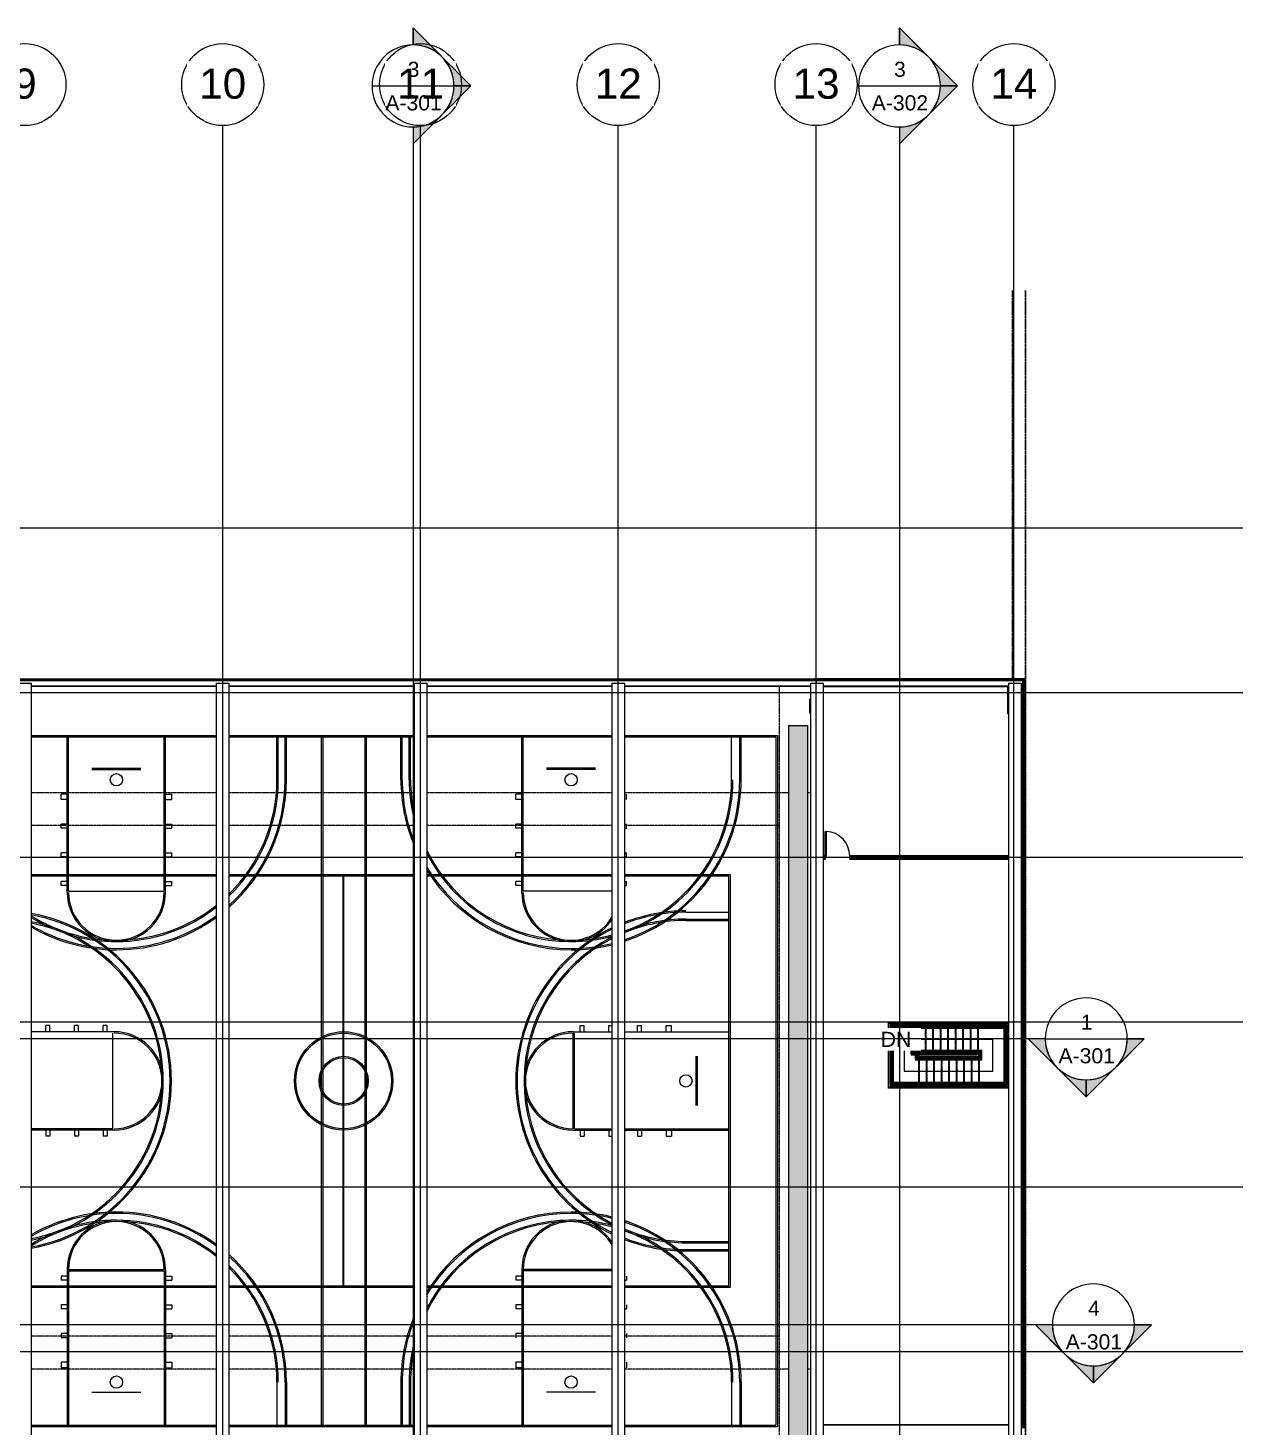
# Model space of a CAD drawing. Header units: inches. Extents: x 21795 to 34527, y -23296 to -20170.
# Drawn here: x 31084 to 32862, y -22219 to -20170 of the extents above; entities that cross this region are included whole.
import ezdxf

# ---------------------------------------------------------------- set-up
doc = ezdxf.new("R2010")
doc.units = ezdxf.units.IN
doc.header["$MEASUREMENT"] = 0
for name, pattern in [('Dash 1_16_', [0.125, 0.0625, -0.0625]), ('Grid Line 1_2_', [0.875, 0.5, -0.125, 0.125, -0.125]), ('Hidden', [0.28125, 0.1875, -0.09375]), ('Overhead 1_16_', [0.101562, 0.0625, -0.039062])]:
    doc.linetypes.add(name, pattern=pattern)
for name, color, linetype, lineweight in [('A-DOOR', 31, 'Continuous', 9), ('A-FLOR', 192, 'Continuous', 9), ('A-FLOR-CLRS', 90, 'Dash 1_16_', 9), ('A-FLOR-HRAL', 11, 'Continuous', 9), ('A-FLOR-OTLN', 90, 'Continuous', 9), ('A-GLAZ-CWMG', 51, 'Continuous', 9), ('A-PROP-SBCK', 71, 'Hidden', 25), ('A-WALL', 113, 'Continuous', 9), ('A-WALL-PATT', 111, 'Continuous', 25), ('G-ANNO-SYMB', 111, 'Continuous', 9), ('I-WALL', 2, 'Continuous', 9), ('L-SITE-WALL', 31, 'Continuous', 9), ('M-HVAC-DUCT', 70, 'Continuous', 9), ('S-BEAM', 12, 'Continuous', 9), ('S-COLS', 52, 'Continuous', 9), ('S-GRID', 1, 'Continuous', 9), ('S-GRID-IDEN', 1, 'Continuous', 9), ('S-STRS', 31, 'Continuous', 9), ('S-STRS-ANNO', 31, 'Continuous', 9), ('S-STRS-IDEN', 31, 'Continuous', 9)]:
    doc.layers.add(name, color=color, linetype=linetype, lineweight=lineweight)
doc.styles.add('Arial', font='arial.ttf', dxfattribs={"height": 22.129491})
doc.styles.add('Arial_1', font='arial.ttf', dxfattribs={"height": 44.258982})
pattern_1 = [(0, (6256.24, 0), (0, 30), []), (90, (6256.24, 0), (-30, 2e-15), [])]
pattern_2 = [(0, (6256.239, 0), (76.8, 19.2), [3.168, -54.432, 3.168, -54.432, -307.2]), (0, (6256.239, 0), (76.8, 19.2), [-115.2, 3.168, -112.032, 3.168, -54.432, -134.4]), (0, (6256.239, 0), (76.8, 19.2), [-288, 3.168, -35.232, 3.168, -92.832]), (120, (6285.039, 9.6), (-55.027688, 56.910751), [3.168, -54.432, 3.168, -54.432, -307.2]), (120, (6285.039, 9.6), (-55.027688, 56.910751), [-115.2, 3.168, -112.032, 3.168, -54.432, -134.4]), (120, (6285.039, 9.6), (-55.027688, 56.910751), [-288, 3.168, -35.232, 3.168, -92.832]), (240, (6294.639, 48), (-21.772312, -76.110751), [3.168, -54.432, 3.168, -54.432, -307.2]), (240, (6294.639, 48), (-21.772312, -76.110751), [-115.2, 3.168, -112.032, 3.168, -54.432, -134.4]), (240, (6294.639, 48), (-21.772312, -76.110751), [-288, 3.168, -35.232, 3.168, -92.832])]

# ---------------------------------------------------------------- blocks, each defined once
blk = doc.blocks.new('Family7 - Family7-772884-Roof Low')
at = {"layer": 'S-BEAM'}
for p, q in [((23076.9, -22360.2), (23076.9, -21129.5)), ((23076.9, -21129.5), (23094.9, -21129.5)), ((23094.9, -21129.5), (23094.9, -22360.2)), ((23076.9, -22360.2), (23094.9, -22360.2))]:
    blk.add_line(p, q, dxfattribs=at)
blk = doc.blocks.new('Girt_Z - 8_D-904124-Roof Low')
at = {"layer": 'S-BEAM'}
for p, q in [((25981, -21125.8), (22792, -21125.8)), ((25981, -21126.4), (22792, -21126.4)), ((25981, -21126.4), (22792, -21126.4)), ((24831.9, -21133.8), (25103.4, -21133.8)), ((25121.4, -21133.8), (25392.9, -21133.8)), ((25410.9, -21133.8), (25682.4, -21133.8)), ((25700.4, -21133.8), (25971.9, -21133.8))]:
    blk.add_line(p, q, dxfattribs=at)
blk = doc.blocks.new('Rectangular Mullion - Profile_Polycarbonate_right-836033-Roof Low')
at = {"layer": 'A-GLAZ-CWMG', "lineweight": 13}
for p, q in [((0, 0.984875), (-2.834, 0.984875)), ((-2.834, 0.984875), (-2.834, 0.859875)), ((-2.834, 0.859875), (-2.7715, 0.859875)), ((-2.7715, 0.859875), (-2.7715, 0.922375)), ((-2.7715, 0.922375), (-0.0625, 0.922375)), ((-0.0625, 0.922375), (-0.0625, -1.078625)), ((0, -1.141125), (0, 0.984875)), ((-3.372, -0.787125), (-3.622, -0.787125)), ((-3.622, -0.787125), (-3.622, -1.141125)), ((-3.622, -1.141125), (0, -1.141125)), ((-3.5595, -1.078625), (-3.5595, -0.849625)), ((-3.5595, -0.849625), (-3.372, -0.849625)), ((-0.0625, -1.078625), (-3.5595, -1.078625)), ((-3.372, -0.849625), (-3.372, -0.787125))]:
    blk.add_line(p, q, dxfattribs=at)
blk = doc.blocks.new('Top Rail Type - Top Rail_Internal_-908111-Roof Low')
at = {"layer": 'A-FLOR-HRAL'}
for p, q in [((26089, -21630.8), (26089, -21718.3)), ((26119.8, -21630.8), (26089, -21630.8)), ((26090.5, -21632.3), (26090.5, -21716.8)), ((26119.8, -21632.3), (26090.5, -21632.3)), ((26119.8, -21632.3), (26119.8, -21630.8)), ((26229.8, -21630.8), (26119.8, -21630.8)), ((26229.8, -21632.3), (26119.8, -21632.3)), ((26260.5, -21630.8), (26229.8, -21630.8)), ((26259, -21632.3), (26229.8, -21632.3)), ((26259, -21716.8), (26259, -21632.3)), ((26260.5, -21718.3), (26260.5, -21630.8)), ((26089, -21718.3), (26119.8, -21718.3)), ((26090.5, -21716.8), (26119.8, -21716.8)), ((26119.8, -21716.8), (26218.8, -21716.8)), ((26119.8, -21718.3), (26218.8, -21718.3)), ((26218.8, -21716.8), (26259, -21716.8)), ((26218.8, -21718.3), (26260.5, -21718.3))]:
    blk.add_line(p, q, dxfattribs=at)
blk = doc.blocks.new('Top Rail Type - Top Rail_Internal_-908134-Roof Low')
at = {"layer": 'A-FLOR-HRAL'}
for p, q in [((26119.8, -21672.3), (26119.8, -21670.8)), ((26220.5, -21670.8), (26119.8, -21670.8)), ((26219, -21672.3), (26119.8, -21672.3)), ((26129, -21674.6), (26129, -21678.3)), ((26130.5, -21674.6), (26130.5, -21676.8)), ((26219, -21676.8), (26219, -21672.3)), ((26220.5, -21677.6), (26220.5, -21670.8)), ((26129, -21678.3), (26219.8, -21678.3)), ((26130.5, -21676.8), (26219.8, -21676.8)), ((26219.8, -21676.8), (26219.8, -21678.3)), ((26219.8, -21677.6), (26220.5, -21677.6))]:
    blk.add_line(p, q, dxfattribs=at)
blk = doc.blocks.new('Handrail Type - Handrail_Internal_-908197-Roof Low')
at = {"layer": 'A-FLOR-HRAL'}
for p, q in [((26092, -21633.8), (26092, -21715.3)), ((26119.8, -21633.8), (26092, -21633.8)), ((26119.8, -21635.3), (26119.8, -21633.8)), ((26229.8, -21633.8), (26119.8, -21633.8)), ((26257.5, -21633.8), (26229.8, -21633.8)), ((26257.5, -21715.3), (26257.5, -21633.8)), ((26093.5, -21635.3), (26093.5, -21713.8)), ((26119.8, -21635.3), (26093.5, -21635.3)), ((26229.8, -21635.3), (26119.8, -21635.3)), ((26256, -21635.3), (26229.8, -21635.3)), ((26256, -21713.8), (26256, -21635.3)), ((26092, -21715.3), (26119.8, -21715.3)), ((26093.5, -21713.8), (26119.8, -21713.8)), ((26119.8, -21713.8), (26218.8, -21713.8)), ((26119.8, -21715.3), (26218.8, -21715.3)), ((26218.8, -21713.8), (26256, -21713.8)), ((26218.8, -21715.3), (26257.5, -21715.3))]:
    blk.add_line(p, q, dxfattribs=at)
blk = doc.blocks.new('Handrail Type - Handrail_Internal_-908220-Roof Low')
at = {"layer": 'A-FLOR-HRAL'}
for p, q in [((26119.8, -21669.3), (26119.8, -21667.8)), ((26223.5, -21667.8), (26119.8, -21667.8)), ((26222, -21669.3), (26119.8, -21669.3)), ((26126, -21674.6), (26126, -21681.3)), ((26127.5, -21674.6), (26127.5, -21679.8)), ((26222, -21679.8), (26222, -21669.3)), ((26223.5, -21681.3), (26223.5, -21667.8)), ((26126, -21681.3), (26218.8, -21681.3)), ((26127.5, -21679.8), (26218.8, -21679.8)), ((26218.8, -21679.8), (26222, -21679.8)), ((26218.8, -21681.3), (26223.5, -21681.3))]:
    blk.add_line(p, q, dxfattribs=at)
blk = doc.blocks.new('Single-Flush - 36_ x 80_-913687-Roof Low')
at = {"layer": 'A-DOOR', "lineweight": 13}
for p, q in [((16, -2.4), (16, -38.4)), ((18, -2.4), (16, -2.4)), ((18, -2.4), (18, -38.4)), ((18, -38.4), (16, -38.4))]:
    blk.add_line(p, q, dxfattribs=at)
at = {"layer": 'A-DOOR'}
blk.add_arc((18, -2.4), 36.1, 180, 266.8211, dxfattribs=at)
blk = doc.blocks.new('Grid - Grid Head - Circle-14747-Roof Low')
at = {"layer": 'S-GRID-IDEN'}
blk.add_circle((0, 0), 0.25, dxfattribs=at)
blk = doc.blocks.new('Section - Section Head - Filled-1526-Roof Low')
at = {"layer": 'G-ANNO-SYMB'}
h = blk.add_hatch(color=256, dxfattribs=at)
edge = h.paths.add_edge_path(flags=0)
edge.add_line((-0.4268, 0.1768), (-0.25, 0.3536))
edge.add_line((-0.25, 0.3536), (-0.25, 0.25))
edge.add_arc((-0.25, 0), 0.25, 90, 135)
h = blk.add_hatch(color=256, dxfattribs=at)
edge = h.paths.add_edge_path(flags=0)
edge.add_arc((-0.25, 0), 0.25, 45, 90)
edge.add_line((-0.25, 0.25), (-0.25, 0.3536))
edge.add_line((-0.25, 0.3536), (-0.0732, 0.1768))
h = blk.add_hatch(color=256, dxfattribs=at)
edge = h.paths.add_edge_path(flags=0)
edge.add_arc((-0.25, 0), 0.2503, 137.9216, 180)
edge.add_line((-0.5003, 0), (-0.6036, 0))
edge.add_line((-0.6036, 0), (-0.4358, 0.1678))
h = blk.add_hatch(color=256, dxfattribs=at)
edge = h.paths.add_edge_path(flags=0)
edge.add_line((-0.0642, 0.1678), (0.1036, 0))
edge.add_line((0.1036, 0), (0.0003, 0))
edge.add_arc((-0.25, 0), 0.2503, 0, 42.0784)
for p, q in [((-0.25, 0.3536), (-0.6036, 0)), ((-0.25, 0.3536), (-0.4268, 0.1768)), ((-0.25, 0.3536), (0.1036, 0)), ((-0.25, 0.25), (-0.25, 0.3536)), ((-0.0732, 0.1768), (-0.25, 0.3536)), ((-0.25, 0.3536), (-0.25, 0.25)), ((-0.4358, 0.1678), (-0.6036, 0)), ((0.1036, 0), (-0.0642, 0.1678)), ((-0.6036, 0), (-0.5003, 0)), ((0.0003, 0), (0.1036, 0)), ((-0.5, 0), (-0.6036, 0)), ((0, 0), (0.1036, 0))]:
    blk.add_line(p, q, dxfattribs=at)
for radius, start, end in [(0.25, 360, 180), (0.25, 90, 135), (0.25, 45, 90), (0.2503, 137.9216, 180), (0.2503, 0, 42.0784), (0.25, 180, 360)]:
    blk.add_arc((-0.25, 0), radius, start, end, dxfattribs=at)

msp = doc.modelspace()

# ---------------------------------------------------------------- hatches: boundary and pattern name
at = {"layer": 'A-WALL-PATT', "lineweight": 9}
h = msp.add_hatch(dxfattribs=at)
h.set_pattern_fill('FP_2', color=256, style=0, pattern_type=2)
h.set_pattern_definition(pattern_1)
h.paths.add_polyline_path([(32516.5, -21125.8), (32539.5, -21125.8), (32539.5, -21124.8), (32237.3, -21124.8), (32237.3, -21125.8), (32482, -21125.8)], flags=0)
h = msp.add_hatch(dxfattribs=at)
h.set_pattern_fill('FP_2', color=256, style=0, pattern_type=2)
h.set_pattern_definition(pattern_1)
h.paths.add_polyline_path([(32540.5, -22220.4), (32540.5, -21124.8), (32539.5, -21124.8), (32539.5, -22220.4)], flags=0)
h = msp.add_hatch(dxfattribs=at)
h.set_pattern_fill('FP_3', color=256, style=0, pattern_type=2)
h.set_pattern_definition(pattern_2)
h.paths.add_polyline_path([(32519, -21387.4), (32519, -21386.8), (32286.3, -21386.8), (32286.3, -21387.4), (32343.8, -21387.4)], flags=0)
h.paths.add_polyline_path([(32250.3, -21387.4), (32250.3, -21386.8), (32247.5, -21386.8), (32247.5, -21387.4)], flags=0)
h = msp.add_hatch(dxfattribs=at)
h.set_pattern_fill('FP_3', color=256, style=0, pattern_type=2)
h.set_pattern_definition(pattern_2)
h.paths.add_polyline_path([(32343.8, -22216.3), (32519, -22216.3), (32519, -22215.7), (32247.5, -22215.7), (32247.5, -22216.3)], flags=0)
at = {"layer": 'M-HVAC-DUCT', "lineweight": 5}
for points in [[(32203.8, -22298.1), (32210.8, -22298), (32210.8, -21191.9), (32196.8, -21191.9), (32196.8, -22298.1), (32201.8, -22298.1)], [(32223.9, -22298.1), (32224.8, -22298), (32224.8, -21191.9), (32210.8, -21191.9), (32210.8, -22298.1), (32222.9, -22298.1)]]:
    msp.add_hatch(color=256, dxfattribs=at).paths.add_polyline_path(points, flags=0)
at = {"layer": 'S-COLS'}
h = msp.add_hatch(dxfattribs=at)
h.set_pattern_fill('FP_1', color=256, style=0, pattern_type=2)
h.set_pattern_definition([(45, (6256.24, 0), (-23.758788, 23.758788), []), (45, (6256.24, 36), (-23.758788, 23.758788), [])])
h.paths.add_polyline_path([(32228.1, -21173.9), (32229.5, -21173.9), (32229.5, -21172.6), (32228.1, -21172.6)], flags=0)

# ---------------------------------------------------------------- linework, layer by layer
at = {"layer": 'A-FLOR'}
for p, q in [((31359.6, -21134.4), (31088.1, -21134.4)), ((31649.1, -21134.4), (31377.6, -21134.4)), ((31938.6, -21134.4), (31667.1, -21134.4)), ((32228.1, -21134.4), (31956.6, -21134.4)), ((32517.6, -21174.6), (32517.6, -21134.4)), ((32519, -21174.6), (32517.6, -21174.6)), ((32343, -21722.9), (32343, -21626.6)), ((32343, -21626.6), (32519, -21626.6)), ((32519, -21722.9), (32343, -21722.9))]:
    msp.add_line(p, q, dxfattribs=at)
at = {"layer": 'A-FLOR-CLRS'}
for p, q in [((32183.6, -22290.1), (32183.6, -21134.1)), ((31359.6, -21290.1), (31088.1, -21290.1)), ((31649.1, -21290.1), (31377.6, -21290.1)), ((31938.6, -21290.1), (31667.1, -21290.1)), ((32196.8, -21290.1), (31956.6, -21290.1)), ((32229.5, -21290.1), (32224.8, -21290.1)), ((31359.6, -21338.1), (31088.1, -21338.1)), ((31649.1, -21338.1), (31377.6, -21338.1)), ((31938.6, -21338.1), (31667.1, -21338.1)), ((32183.6, -21338.1), (31956.6, -21338.1)), ((31359.6, -22086.1), (31088.1, -22086.1)), ((31649.1, -22086.1), (31377.6, -22086.1)), ((31938.6, -22086.1), (31667.1, -22086.1)), ((32183.6, -22086.1), (31956.6, -22086.1)), ((31359.6, -22134.1), (31088.1, -22134.1)), ((31649.1, -22134.1), (31377.6, -22134.1)), ((31938.6, -22134.1), (31667.1, -22134.1)), ((32196.8, -22134.1), (31956.6, -22134.1)), ((32229.5, -22134.1), (32224.8, -22134.1))]:
    msp.add_line(p, q, dxfattribs=at)
at = {"layer": 'A-FLOR-OTLN'}
for p, q in [((31088.1, -21206.1), (31359.6, -21206.1)), ((31088.1, -21208.1), (31359.6, -21208.1)), ((31140.9, -21436.1), (31140.9, -21208.1)), ((31142.9, -21434.1), (31142.9, -21208.1)), ((31282.9, -21434.1), (31282.9, -21208.1)), ((31284.9, -21436.1), (31284.9, -21208.1)), ((31377.6, -21206.1), (31649.1, -21206.1)), ((31377.6, -21208.1), (31649.1, -21208.1)), ((31447.9, -21271.1), (31447.9, -21208.1)), ((31449.9, -21271.1), (31449.9, -21208.1)), ((31459.9, -21271.1), (31459.9, -21208.1)), ((31461.9, -21271.1), (31461.9, -21208.1)), ((31512.9, -21206.1), (31512.9, -22218.1)), ((31514.9, -21208.1), (31514.9, -22216.1)), ((31576.4, -21208.1), (31576.4, -22216.1)), ((31578.4, -21206.1), (31578.4, -22218.1)), ((31629.4, -21271.1), (31629.4, -21208.1)), ((31631.4, -21271.1), (31631.4, -21208.1)), ((31641.4, -21271.1), (31641.4, -21208.1)), ((31643.4, -21271.1), (31643.4, -21208.1)), ((31667.1, -21206.1), (31938.6, -21206.1)), ((31667.1, -21208.1), (31938.6, -21208.1)), ((31806.4, -21436.1), (31806.4, -21208.1)), ((31808.4, -21434.1), (31808.4, -21208.1)), ((31956.6, -21206.1), (32180.4, -21206.1)), ((31956.6, -21208.1), (32178.4, -21208.1)), ((32113.4, -21271.1), (32113.4, -21208.1)), ((32125.4, -21271.1), (32125.4, -21208.1)), ((32127.4, -21271.1), (32127.4, -21208.1)), ((32178.4, -21208.1), (32178.4, -22216.1)), ((32180.4, -21206.1), (32180.4, -22218.1)), ((31176.9, -21254.1), (31248.9, -21254.1)), ((31176.9, -21256.1), (31248.9, -21256.1)), ((31914.4, -21254.1), (31842.4, -21254.1)), ((31914.4, -21256.1), (31842.4, -21256.1)), ((31140.9, -21292.1), (31131.9, -21292.1)), ((31131.9, -21300.1), (31131.9, -21292.1)), ((31140.9, -21300.1), (31131.9, -21300.1)), ((31284.9, -21292.1), (31293.9, -21292.1)), ((31284.9, -21300.1), (31293.9, -21300.1)), ((31293.9, -21300.1), (31293.9, -21292.1)), ((31806.4, -21292.1), (31797.4, -21292.1)), ((31797.4, -21300.1), (31797.4, -21292.1)), ((31806.4, -21300.1), (31797.4, -21300.1)), ((31959.4, -21300.1), (31959.4, -21292.1)), ((31140.9, -21336.1), (31131.9, -21336.1)), ((31131.9, -21342.1), (31131.9, -21336.1)), ((31140.9, -21342.1), (31131.9, -21342.1)), ((31284.9, -21336.1), (31293.9, -21336.1)), ((31284.9, -21342.1), (31293.9, -21342.1)), ((31293.9, -21342.1), (31293.9, -21336.1)), ((31806.4, -21336.1), (31797.4, -21336.1)), ((31797.4, -21342.1), (31797.4, -21336.1)), ((31806.4, -21342.1), (31797.4, -21342.1)), ((31956.6, -21336.1), (31959.4, -21336.1)), ((31956.6, -21342.1), (31959.4, -21342.1)), ((31959.4, -21342.1), (31959.4, -21336.1)), ((31140.9, -21378.1), (31131.9, -21378.1)), ((31131.9, -21384.1), (31131.9, -21378.1)), ((31140.9, -21384.1), (31131.9, -21384.1)), ((31284.9, -21378.1), (31293.9, -21378.1)), ((31284.9, -21384.1), (31293.9, -21384.1)), ((31293.9, -21384.1), (31293.9, -21378.1)), ((31806.4, -21378.1), (31797.4, -21378.1)), ((31797.4, -21384.1), (31797.4, -21378.1)), ((31806.4, -21384.1), (31797.4, -21384.1)), ((31956.6, -21378.1), (31959.4, -21378.1)), ((31956.6, -21384.1), (31959.4, -21384.1)), ((31959.4, -21384.1), (31959.4, -21378.1)), ((31359.6, -21410.1), (31088.1, -21410.1)), ((31359.6, -21412.1), (31088.1, -21412.1)), ((31140.9, -21420.1), (31131.9, -21420.1)), ((31131.9, -21426.1), (31131.9, -21420.1)), ((31140.9, -21426.1), (31131.9, -21426.1)), ((31284.9, -21420.1), (31293.9, -21420.1)), ((31284.9, -21426.1), (31293.9, -21426.1)), ((31293.9, -21426.1), (31293.9, -21420.1)), ((31649.1, -21410.1), (31377.6, -21410.1)), ((31649.1, -21412.1), (31377.6, -21412.1)), ((31544.6, -21412.1), (31544.6, -22012.1)), ((31545.6, -21412.1), (31545.6, -22012.1)), ((31938.6, -21410.1), (31667.1, -21410.1)), ((31938.6, -21412.1), (31667.1, -21412.1)), ((31806.4, -21420.1), (31797.4, -21420.1)), ((31797.4, -21426.1), (31797.4, -21420.1)), ((31806.4, -21426.1), (31797.4, -21426.1)), ((32111.6, -21410.1), (31956.6, -21410.1)), ((32109.6, -21412.1), (31956.6, -21412.1)), ((31956.6, -21420.1), (31959.4, -21420.1)), ((31956.6, -21426.1), (31959.4, -21426.1)), ((31959.4, -21426.1), (31959.4, -21420.1)), ((32109.6, -22012.1), (32109.6, -21412.1)), ((32111.6, -22014.1), (32111.6, -21410.1)), ((31142.9, -21434.1), (31282.9, -21434.1)), ((31938.6, -21434.1), (31808.4, -21434.1)), ((32046.6, -21465.1), (32109.6, -21465.1)), ((32046.6, -21475.1), (32109.6, -21475.1)), ((32046.6, -21477.1), (32109.6, -21477.1)), ((31109.6, -21640.1), (31109.6, -21631.1)), ((31115.6, -21631.1), (31109.6, -21631.1)), ((31115.6, -21640.1), (31115.6, -21631.1)), ((31151.6, -21640.1), (31151.6, -21631.1)), ((31157.6, -21631.1), (31151.6, -21631.1)), ((31157.6, -21640.1), (31157.6, -21631.1)), ((31193.6, -21640.1), (31193.6, -21631.1)), ((31199.6, -21631.1), (31193.6, -21631.1)), ((31199.6, -21640.1), (31199.6, -21631.1)), ((31891.6, -21631.1), (31897.6, -21631.1)), ((31891.6, -21640.1), (31891.6, -21631.1)), ((31897.6, -21640.1), (31897.6, -21631.1)), ((31933.6, -21631.1), (31938.6, -21631.1)), ((31933.6, -21640.1), (31933.6, -21631.1)), ((31975.6, -21631.1), (31981.6, -21631.1)), ((31975.6, -21640.1), (31975.6, -21631.1)), ((31981.6, -21640.1), (31981.6, -21631.1)), ((32017.6, -21631.1), (32025.6, -21631.1)), ((32017.6, -21640.1), (32017.6, -21631.1)), ((32025.6, -21640.1), (32025.6, -21631.1)), ((31209.6, -21640.1), (31088.1, -21640.1)), ((31207.6, -21782.1), (31207.6, -21642.1)), ((31881.6, -21640.1), (31938.6, -21640.1)), ((31881.6, -21782.1), (31881.6, -21642.1)), ((31883.6, -21782.1), (31883.6, -21642.1)), ((31956.6, -21640.1), (32109.6, -21640.1)), ((32061.6, -21748.1), (32061.6, -21676.1)), ((32063.6, -21748.1), (32063.6, -21676.1)), ((31207.6, -21782.1), (31088.1, -21782.1)), ((31209.6, -21784.1), (31088.1, -21784.1)), ((31109.6, -21784.1), (31109.6, -21793.1)), ((31115.6, -21793.1), (31109.6, -21793.1)), ((31115.6, -21784.1), (31115.6, -21793.1)), ((31151.6, -21784.1), (31151.6, -21793.1)), ((31157.6, -21793.1), (31151.6, -21793.1)), ((31157.6, -21784.1), (31157.6, -21793.1)), ((31193.6, -21784.1), (31193.6, -21793.1)), ((31199.6, -21793.1), (31193.6, -21793.1)), ((31199.6, -21784.1), (31199.6, -21793.1)), ((31881.6, -21784.1), (31938.6, -21784.1)), ((31883.6, -21782.1), (31938.6, -21782.1)), ((31891.6, -21784.1), (31891.6, -21793.1)), ((31891.6, -21793.1), (31897.6, -21793.1)), ((31897.6, -21784.1), (31897.6, -21793.1)), ((31933.6, -21784.1), (31933.6, -21793.1)), ((31933.6, -21793.1), (31938.6, -21793.1)), ((31956.6, -21782.1), (32109.6, -21782.1)), ((31956.6, -21784.1), (32109.6, -21784.1)), ((31975.6, -21784.1), (31975.6, -21793.1)), ((31975.6, -21793.1), (31981.6, -21793.1)), ((31981.6, -21784.1), (31981.6, -21793.1)), ((32017.6, -21784.1), (32017.6, -21793.1)), ((32017.6, -21793.1), (32025.6, -21793.1)), ((32025.6, -21784.1), (32025.6, -21793.1)), ((32046.6, -21947.1), (32109.6, -21947.1)), ((32046.6, -21949.1), (32109.6, -21949.1)), ((32046.6, -21959.1), (32109.6, -21959.1)), ((32046.6, -21961.1), (32109.6, -21961.1)), ((31131.9, -21998.1), (31131.9, -22004.1)), ((31140.9, -21998.1), (31131.9, -21998.1)), ((31140.9, -21988.1), (31140.9, -22216.1)), ((31142.9, -21988.1), (31282.9, -21988.1)), ((31142.9, -21990.1), (31282.9, -21990.1)), ((31142.9, -21990.1), (31142.9, -22216.1)), ((31282.9, -21990.1), (31282.9, -22216.1)), ((31284.9, -21988.1), (31284.9, -22216.1)), ((31284.9, -21998.1), (31293.9, -21998.1)), ((31293.9, -21998.1), (31293.9, -22004.1)), ((31797.4, -21998.1), (31797.4, -22004.1)), ((31806.4, -21998.1), (31797.4, -21998.1)), ((31806.4, -21988.1), (31806.4, -22216.1)), ((31938.6, -21988.1), (31808.4, -21988.1)), ((31938.6, -21990.1), (31808.4, -21990.1)), ((31808.4, -21990.1), (31808.4, -22216.1)), ((31959.4, -21998.1), (31959.4, -22004.1)), ((31088.1, -22012.1), (31359.6, -22012.1)), ((31088.1, -22014.1), (31359.6, -22014.1)), ((31140.9, -22004.1), (31131.9, -22004.1)), ((31284.9, -22004.1), (31293.9, -22004.1)), ((31377.6, -22012.1), (31649.1, -22012.1)), ((31377.6, -22014.1), (31649.1, -22014.1)), ((31667.1, -22012.1), (31938.6, -22012.1)), ((31667.1, -22014.1), (31938.6, -22014.1)), ((31806.4, -22004.1), (31797.4, -22004.1)), ((31956.6, -22004.1), (31959.4, -22004.1)), ((31956.6, -22012.1), (32109.6, -22012.1)), ((31956.6, -22014.1), (32111.6, -22014.1)), ((31131.9, -22040.1), (31131.9, -22046.1)), ((31140.9, -22040.1), (31131.9, -22040.1)), ((31284.9, -22040.1), (31293.9, -22040.1)), ((31293.9, -22040.1), (31293.9, -22046.1)), ((31797.4, -22040.1), (31797.4, -22046.1)), ((31806.4, -22040.1), (31797.4, -22040.1)), ((31959.4, -22040.1), (31959.4, -22046.1)), ((31140.9, -22046.1), (31131.9, -22046.1)), ((31284.9, -22046.1), (31293.9, -22046.1)), ((31806.4, -22046.1), (31797.4, -22046.1)), ((31956.6, -22046.1), (31959.4, -22046.1)), ((31131.9, -22082.1), (31131.9, -22088.1)), ((31140.9, -22082.1), (31131.9, -22082.1)), ((31284.9, -22082.1), (31293.9, -22082.1)), ((31293.9, -22082.1), (31293.9, -22088.1)), ((31797.4, -22082.1), (31797.4, -22088.1)), ((31806.4, -22082.1), (31797.4, -22082.1)), ((31959.4, -22082.1), (31959.4, -22088.1)), ((31140.9, -22088.1), (31131.9, -22088.1)), ((31284.9, -22088.1), (31293.9, -22088.1)), ((31131.9, -22124.1), (31131.9, -22132.1)), ((31140.9, -22124.1), (31131.9, -22124.1)), ((31284.9, -22124.1), (31293.9, -22124.1)), ((31293.9, -22124.1), (31293.9, -22132.1)), ((31797.4, -22124.1), (31797.4, -22132.1)), ((31806.4, -22124.1), (31797.4, -22124.1)), ((31959.4, -22124.1), (31959.4, -22132.1)), ((31140.9, -22132.1), (31131.9, -22132.1)), ((31284.9, -22132.1), (31293.9, -22132.1)), ((31806.4, -22132.1), (31797.4, -22132.1)), ((31447.9, -22153.1), (31447.9, -22216.1)), ((31459.9, -22153.1), (31459.9, -22216.1)), ((31461.9, -22153.1), (31461.9, -22216.1)), ((31629.4, -22153.1), (31629.4, -22216.1)), ((31631.4, -22153.1), (31631.4, -22216.1)), ((31641.4, -22153.1), (31641.4, -22216.1)), ((31643.4, -22153.1), (31643.4, -22216.1)), ((32113.4, -22153.1), (32113.4, -22216.1)), ((32125.4, -22153.1), (32125.4, -22216.1)), ((32127.4, -22153.1), (32127.4, -22216.1)), ((31176.9, -22168.1), (31248.9, -22168.1)), ((31914.4, -22168.1), (31842.4, -22168.1)), ((31088.1, -22216.1), (31359.6, -22216.1)), ((31088.1, -22218.1), (31359.6, -22218.1)), ((31377.6, -22216.1), (31649.1, -22216.1)), ((31377.6, -22218.1), (31649.1, -22218.1)), ((31667.1, -22216.1), (31938.6, -22216.1)), ((31667.1, -22218.1), (31938.6, -22218.1)), ((31956.6, -22216.1), (32178.4, -22216.1)), ((31956.6, -22218.1), (32180.4, -22218.1))]:
    msp.add_line(p, q, dxfattribs=at)
for centre, radius in [((31212.9, -21271.1), 9), ((31878.4, -21271.1), 9), ((31545.6, -21712.1), 72), ((31545.6, -21712.1), 70), ((31545.6, -21712.1), 36), ((31545.6, -21712.1), 34), ((32046.6, -21712.1), 9), ((31212.9, -22153.1), 9), ((31878.4, -22153.1), 9)]:
    msp.add_circle(centre, radius, dxfattribs=at)
for centre, radius, start, end in [((31212.9, -21271.1), 247, 311.8684, 0), ((31212.9, -21271.1), 249, 311.4659, 0), ((31212.9, -21271.1), 235, 314.569, 0), ((31212.9, -21271.1), 237, 314.0894, 0), ((31878.4, -21271.1), 249, 180, 202.8921), ((31878.4, -21271.1), 247, 180, 201.7166), ((31878.4, -21271.1), 237, 180, 194.6083), ((31878.4, -21271.1), 235, 180, 192.4641), ((31878.4, -21271.1), 237, 289.2764, 0), ((31878.4, -21271.1), 247, 288.4682, 0), ((31878.4, -21271.1), 249, 288.3161, 0), ((31878.4, -21271.1), 235, 289.4492, 0), ((31878.4, -21271.1), 235, 205.8655, 270), ((31878.4, -21271.1), 237, 206.8555, 270), ((31878.4, -21271.1), 247, 211.1188, 270), ((31878.4, -21271.1), 249, 211.888, 270), ((31212.9, -21436.1), 72, 180, 0), ((31212.9, -21436.1), 70, 180, 0), ((31878.4, -21436.1), 72, 180, 326.8808), ((31878.4, -21436.1), 70, 180, 329.63), ((31044.6, -21712.1), 249, 0, 79.9346), ((31044.6, -21712.1), 247, 0, 79.8518), ((31212.9, -21271.1), 235, 270, 308.6741), ((31212.9, -21271.1), 237, 270, 308.2782), ((31212.9, -21271.1), 247, 270, 306.4886), ((32046.6, -21712.1), 249, 90, 111.208), ((32046.6, -21712.1), 247, 90, 111.3881), ((31212.9, -21271.1), 237, 238.2229, 270), ((31212.9, -21271.1), 247, 239.6444, 270), ((31212.9, -21271.1), 249, 239.9149, 270), ((31212.9, -21271.1), 235, 237.9241, 270), ((31044.6, -21712.1), 237, 0, 79.4167), ((31044.6, -21712.1), 235, 0, 79.3252), ((31212.9, -21271.1), 249, 270, 306.1525), ((32046.6, -21712.1), 249, 115.7281, 180), ((32046.6, -21712.1), 247, 115.9522, 180), ((32046.6, -21712.1), 237, 90, 112.3339), ((32046.6, -21712.1), 235, 90, 112.5327), ((32046.6, -21712.1), 237, 117.1291, 180), ((32046.6, -21712.1), 235, 117.3766, 180), ((31878.4, -21271.1), 235, 270, 284.8549), ((31878.4, -21271.1), 237, 270, 284.7256), ((31878.4, -21271.1), 247, 270, 284.1125), ((31878.4, -21271.1), 249, 270, 283.9978), ((31209.6, -21712.1), 72, 270, 90), ((31209.6, -21712.1), 70, 270, 90), ((31881.6, -21712.1), 72, 90, 270), ((31881.6, -21712.1), 70, 90, 270), ((31044.6, -21712.1), 247, 280.1482, 0), ((31044.6, -21712.1), 249, 280.0654, 0), ((31044.6, -21712.1), 235, 280.6748, 0), ((31044.6, -21712.1), 237, 280.5833, 0), ((32046.6, -21712.1), 249, 180, 244.2719), ((32046.6, -21712.1), 247, 180, 244.0478), ((32046.6, -21712.1), 237, 180, 242.8709), ((32046.6, -21712.1), 235, 180, 242.6234), ((31212.9, -22153.1), 249, 90, 120.0851), ((31212.9, -22153.1), 247, 90, 120.3556), ((31212.9, -22153.1), 237, 90, 121.7771), ((31212.9, -22153.1), 235, 90, 122.0759), ((31212.9, -21988.1), 72, 0, 180), ((31212.9, -21988.1), 70, 0, 180), ((31212.9, -22153.1), 249, 53.8475, 90), ((31212.9, -22153.1), 247, 53.5114, 90), ((31212.9, -22153.1), 237, 51.7218, 90), ((31212.9, -22153.1), 235, 51.3259, 90), ((31878.4, -22153.1), 249, 90, 148.112), ((31878.4, -22153.1), 247, 90, 148.8812), ((31878.4, -22153.1), 237, 90, 153.1445), ((31878.4, -22153.1), 235, 90, 154.1345), ((31878.4, -21988.1), 72, 33.1192, 180), ((31878.4, -21988.1), 70, 30.37, 180), ((31878.4, -22153.1), 249, 76.0022, 90), ((31878.4, -22153.1), 247, 75.8875, 90), ((31878.4, -22153.1), 237, 75.2744, 90), ((31878.4, -22153.1), 235, 75.1451, 90), ((31878.4, -22153.1), 249, 0, 71.6839), ((31878.4, -22153.1), 247, 0, 71.5318), ((32046.6, -21712.1), 235, 247.4673, 270), ((31878.4, -22153.1), 237, 0, 70.7236), ((32046.6, -21712.1), 237, 247.6661, 270), ((31878.4, -22153.1), 235, 0, 70.5508), ((32046.6, -21712.1), 247, 248.6119, 270), ((32046.6, -21712.1), 249, 248.792, 270), ((31212.9, -22153.1), 249, 0, 48.5341), ((31212.9, -22153.1), 247, 0, 48.1316), ((31212.9, -22153.1), 237, 0, 45.9106), ((31212.9, -22153.1), 235, 0, 45.431), ((31878.4, -22153.1), 249, 157.1079, 180), ((31878.4, -22153.1), 247, 158.2834, 180), ((31878.4, -22153.1), 237, 165.3917, 180), ((31878.4, -22153.1), 235, 167.5359, 180)]:
    msp.add_arc(centre, radius, start, end, dxfattribs=at)
at = {"layer": 'A-PROP-SBCK'}
for p, q in [((32524.4, -20554.9), (32524.4, -21123.3)), ((32543.8, -20554.9), (32543.8, -23033.9))]:
    msp.add_line(p, q, dxfattribs=at)
at = {"layer": 'A-WALL', "lineweight": 25}
for p, q in [((32236.9, -21123.6), (29038.4, -21123.6)), ((29038.4, -21125.2), (32236.9, -21125.2)), ((32236.9, -21125.2), (32236.9, -21123.6))]:
    msp.add_line(p, q, dxfattribs=at)
at = {"layer": 'A-WALL'}
for p, q in [((31947.8, -21125.2), (31947.8, -21123.6)), ((32237.3, -21124.8), (32540.5, -21124.8)), ((32237.3, -21125.8), (32539.5, -21125.8)), ((32247.5, -21133.8), (32519, -21133.8)), ((32539.5, -22220.4), (32539.5, -21125.8)), ((32540.5, -22220.4), (32540.5, -21124.8)), ((32250.3, -21383.3), (32247.5, -21383.3)), ((32250.3, -21386.8), (32247.5, -21386.8)), ((32519, -21383.3), (32286.3, -21383.3)), ((32519, -21386.8), (32286.3, -21386.8)), ((32519, -22216.3), (32247.5, -22216.3))]:
    msp.add_line(p, q, dxfattribs=at)
at = {"layer": 'G-ANNO-SYMB'}
for p, q in [((31647.1, -20315.1), (31647.1, -23273.9)), ((32572.5, -21650.5), (32692.5, -21650.5)), ((32583, -22069.4), (28107.3, -22069.4)), ((32583, -22069.4), (32703, -22069.4))]:
    msp.add_line(p, q, dxfattribs=at)
at = {"layer": 'I-WALL', "lineweight": 25}
for p, q in [((32250.3, -21382.7), (32247.5, -21382.7)), ((32247.5, -21387.4), (32250.3, -21387.4)), ((32250.3, -21387.4), (32250.3, -21382.7)), ((32519, -21382.7), (32286.3, -21382.7)), ((32286.3, -21382.7), (32286.3, -21387.4)), ((32286.3, -21387.4), (32519, -21387.4)), ((32519, -22215.7), (32247.5, -22215.7))]:
    msp.add_line(p, q, dxfattribs=at)
at = {"layer": 'L-SITE-WALL', "lineweight": 25}
for p, q in [((32542, -21123.3), (32237.3, -21123.3)), ((32237.3, -21123.3), (32237.3, -21129.5)), ((32247.5, -21134.4), (32519, -21134.4)), ((32542, -22220.4), (32542, -21123.3))]:
    msp.add_line(p, q, dxfattribs=at)
at = {"layer": 'M-HVAC-DUCT'}
for p, q in [((32196.8, -21191.9), (32196.8, -22298.1)), ((32196.8, -21191.9), (32224.8, -21191.9)), ((32224.8, -22298.1), (32224.8, -21191.9))]:
    msp.add_line(p, q, dxfattribs=at)
at = {"layer": 'S-COLS', "lineweight": 15}
for p, q in [((32228.1, -21133.8), (32228.1, -21135.1)), ((32229.5, -21133.8), (32228.1, -21133.8)), ((32228.1, -21135.1), (32229.5, -21135.1)), ((32228.1, -21172.6), (32228.1, -21173.9)), ((32229.5, -21172.6), (32228.1, -21172.6)), ((32228.1, -21173.9), (32229.5, -21173.9))]:
    msp.add_line(p, q, dxfattribs=at)
at = {"layer": 'S-COLS'}
msp.add_line((32228.1, -21172.6), (32228.1, -21152.5), dxfattribs=at)
at = {"layer": 'S-GRID', "linetype": 'Grid Line 1_2_'}
for p, q in [((31368.6, -23275.7), (31368.6, -20313.2)), ((31658.1, -23275.7), (31658.1, -20313.2)), ((31947.6, -23275.7), (31947.6, -20313.2)), ((32237.1, -23275.7), (32237.1, -20313.2)), ((32526.6, -23275.7), (32526.6, -20313.2)), ((32861.9, -20902.6), (27954.8, -20902.6)), ((32861.9, -21143.8), (27954.8, -21143.8)), ((32861.9, -21385.1), (27954.8, -21385.1)), ((32861.9, -21867.6), (27954.8, -21867.6)), ((32861.9, -22108.8), (27954.8, -22108.8))]:
    msp.add_line(p, q, dxfattribs=at)
at = {"layer": 'S-STRS'}
for p, q in [((32376, -21628.6), (32343, -21628.6)), ((32345, -21630.6), (32345, -21718.6)), ((32376, -21630.6), (32345, -21630.6)), ((32376, -21628.6), (32376, -21630.6)), ((32483.7, -21628.6), (32376, -21628.6)), ((32387, -21630.6), (32376, -21630.6)), ((32376, -21630.8), (32376, -21630.6)), ((32376, -21633.8), (32376, -21632.3)), ((32398, -21630.6), (32387, -21630.6)), ((32387, -21630.8), (32387, -21630.6)), ((32387, -21633.8), (32387, -21632.3)), ((32409, -21630.6), (32398, -21630.6)), ((32398, -21630.8), (32398, -21630.6)), ((32398, -21633.8), (32398, -21632.3)), ((32420, -21630.6), (32409, -21630.6)), ((32409, -21630.8), (32409, -21630.6)), ((32409, -21633.8), (32409, -21632.3)), ((32431, -21630.6), (32420, -21630.6)), ((32420, -21630.8), (32420, -21630.6)), ((32420, -21633.8), (32420, -21632.3)), ((32442, -21630.6), (32431, -21630.6)), ((32431, -21630.8), (32431, -21630.6)), ((32431, -21633.8), (32431, -21632.3)), ((32453, -21630.6), (32442, -21630.6)), ((32442, -21630.8), (32442, -21630.6)), ((32442, -21633.8), (32442, -21632.3)), ((32464, -21630.6), (32453, -21630.6)), ((32453, -21630.8), (32453, -21630.6)), ((32453, -21633.8), (32453, -21632.3)), ((32475, -21630.6), (32464, -21630.6)), ((32464, -21630.8), (32464, -21630.6)), ((32464, -21633.8), (32464, -21632.3)), ((32483.7, -21630.6), (32475, -21630.6)), ((32475, -21630.8), (32475, -21630.6)), ((32475, -21633.8), (32475, -21632.3)), ((32519, -21628.6), (32483.7, -21628.6)), ((32517, -21630.6), (32483.7, -21630.6)), ((32517, -21718.6), (32517, -21630.6)), ((32376, -21667.8), (32376, -21635.3)), ((32387, -21667.8), (32387, -21635.3)), ((32398, -21667.8), (32398, -21635.3)), ((32409, -21667.8), (32409, -21635.3)), ((32420, -21667.8), (32420, -21635.3)), ((32431, -21667.8), (32431, -21635.3)), ((32442, -21667.8), (32442, -21635.3)), ((32453, -21667.8), (32453, -21635.3)), ((32464, -21667.8), (32464, -21635.3)), ((32475, -21667.8), (32475, -21635.3)), ((32376, -21670.8), (32376, -21669.3)), ((32376, -21672.6), (32376, -21672.3)), ((32376, -21672.6), (32376, -21674.6)), ((32387, -21672.6), (32376, -21672.6)), ((32473, -21674.6), (32376, -21674.6)), ((32387, -21670.8), (32387, -21669.3)), ((32387, -21672.6), (32387, -21672.3)), ((32398, -21672.6), (32387, -21672.6)), ((32387, -21674.6), (32387, -21676.6)), ((32398, -21670.8), (32398, -21669.3)), ((32398, -21672.6), (32398, -21672.3)), ((32409, -21672.6), (32398, -21672.6)), ((32409, -21670.8), (32409, -21669.3)), ((32409, -21672.6), (32409, -21672.3)), ((32420, -21672.6), (32409, -21672.6)), ((32420, -21670.8), (32420, -21669.3)), ((32420, -21672.6), (32420, -21672.3)), ((32431, -21672.6), (32420, -21672.6)), ((32431, -21670.8), (32431, -21669.3)), ((32431, -21672.6), (32431, -21672.3)), ((32442, -21672.6), (32431, -21672.6)), ((32442, -21670.8), (32442, -21669.3)), ((32442, -21672.6), (32442, -21672.3)), ((32453, -21672.6), (32442, -21672.6)), ((32453, -21670.8), (32453, -21669.3)), ((32453, -21672.6), (32453, -21672.3)), ((32464, -21672.6), (32453, -21672.6)), ((32464, -21670.8), (32464, -21669.3)), ((32464, -21672.6), (32464, -21672.3)), ((32475, -21672.6), (32464, -21672.6)), ((32475, -21670.8), (32475, -21669.3)), ((32475, -21672.6), (32475, -21672.3)), ((32475, -21674.6), (32475, -21672.6)), ((32475, -21674.6), (32475, -21676.6)), ((32387, -21676.6), (32398, -21676.6)), ((32387, -21676.6), (32387, -21676.8)), ((32387, -21678.3), (32387, -21679.8)), ((32387, -21681.3), (32387, -21713.8)), ((32398, -21676.6), (32409, -21676.6)), ((32398, -21676.6), (32398, -21676.8)), ((32398, -21678.3), (32398, -21679.8)), ((32398, -21681.3), (32398, -21713.8)), ((32409, -21676.6), (32420, -21676.6)), ((32409, -21676.6), (32409, -21676.8)), ((32409, -21678.3), (32409, -21679.8)), ((32409, -21681.3), (32409, -21713.8)), ((32420, -21676.6), (32431, -21676.6)), ((32420, -21676.6), (32420, -21676.8)), ((32420, -21678.3), (32420, -21679.8)), ((32420, -21681.3), (32420, -21713.8)), ((32431, -21676.6), (32442, -21676.6)), ((32431, -21676.6), (32431, -21676.8)), ((32431, -21678.3), (32431, -21679.8)), ((32431, -21681.3), (32431, -21713.8)), ((32442, -21676.6), (32453, -21676.6)), ((32442, -21676.6), (32442, -21676.8)), ((32442, -21678.3), (32442, -21679.8)), ((32442, -21681.3), (32442, -21713.8)), ((32453, -21676.6), (32464, -21676.6)), ((32453, -21676.6), (32453, -21676.8)), ((32453, -21678.3), (32453, -21679.8)), ((32453, -21681.3), (32453, -21713.8)), ((32464, -21676.6), (32473, -21676.6)), ((32464, -21676.6), (32464, -21676.8)), ((32464, -21678.3), (32464, -21679.8)), ((32464, -21681.3), (32464, -21713.8)), ((32473, -21676.6), (32475, -21676.6)), ((32475, -21676.6), (32475, -21676.8)), ((32475, -21678.3), (32475, -21679.8)), ((32475, -21681.3), (32475, -21713.8)), ((32387, -21715.3), (32387, -21716.8)), ((32398, -21715.3), (32398, -21716.8)), ((32409, -21715.3), (32409, -21716.8)), ((32420, -21715.3), (32420, -21716.8)), ((32431, -21715.3), (32431, -21716.8)), ((32442, -21715.3), (32442, -21716.8)), ((32453, -21715.3), (32453, -21716.8)), ((32464, -21715.3), (32464, -21716.8)), ((32475, -21715.3), (32475, -21716.8)), ((32343, -21720.6), (32378.3, -21720.6)), ((32345, -21718.6), (32378.3, -21718.6)), ((32378.3, -21718.6), (32387, -21718.6)), ((32378.3, -21720.6), (32477.3, -21720.6)), ((32387, -21718.3), (32387, -21718.6)), ((32387, -21718.6), (32398, -21718.6)), ((32398, -21718.3), (32398, -21718.6)), ((32398, -21718.6), (32409, -21718.6)), ((32409, -21718.3), (32409, -21718.6)), ((32409, -21718.6), (32420, -21718.6)), ((32420, -21718.3), (32420, -21718.6)), ((32420, -21718.6), (32431, -21718.6)), ((32431, -21718.3), (32431, -21718.6)), ((32431, -21718.6), (32442, -21718.6)), ((32442, -21718.3), (32442, -21718.6)), ((32442, -21718.6), (32453, -21718.6)), ((32453, -21718.3), (32453, -21718.6)), ((32453, -21718.6), (32464, -21718.6)), ((32464, -21718.3), (32464, -21718.6)), ((32464, -21718.6), (32475, -21718.6)), ((32475, -21718.3), (32475, -21718.6)), ((32475, -21718.6), (32477.3, -21718.6)), ((32477.3, -21718.6), (32517, -21718.6)), ((32477.3, -21720.6), (32519, -21720.6))]:
    msp.add_line(p, q, dxfattribs=at)
at = {"layer": 'S-STRS', "linetype": 'Overhead 1_16_'}
for p, q in [((32386, -21630.8), (32386, -21630.6)), ((32386, -21633.8), (32386, -21632.3)), ((32397, -21630.8), (32397, -21630.6)), ((32397, -21633.8), (32397, -21632.3)), ((32408, -21630.8), (32408, -21630.6)), ((32408, -21633.8), (32408, -21632.3)), ((32419, -21630.8), (32419, -21630.6)), ((32419, -21633.8), (32419, -21632.3)), ((32430, -21630.8), (32430, -21630.6)), ((32430, -21633.8), (32430, -21632.3)), ((32441, -21630.8), (32441, -21630.6)), ((32441, -21633.8), (32441, -21632.3)), ((32452, -21630.8), (32452, -21630.6)), ((32452, -21633.8), (32452, -21632.3)), ((32463, -21630.8), (32463, -21630.6)), ((32463, -21633.8), (32463, -21632.3)), ((32474, -21630.8), (32474, -21630.6)), ((32474, -21633.8), (32474, -21632.3)), ((32386, -21667.8), (32386, -21635.3)), ((32397, -21667.8), (32397, -21635.3)), ((32408, -21667.8), (32408, -21635.3)), ((32419, -21667.8), (32419, -21635.3)), ((32430, -21667.8), (32430, -21635.3)), ((32441, -21667.8), (32441, -21635.3)), ((32452, -21667.8), (32452, -21635.3)), ((32463, -21667.8), (32463, -21635.3)), ((32474, -21667.8), (32474, -21635.3)), ((32386, -21670.8), (32386, -21669.3)), ((32386, -21672.6), (32386, -21672.3)), ((32397, -21670.8), (32397, -21669.3)), ((32397, -21672.6), (32397, -21672.3)), ((32408, -21670.8), (32408, -21669.3)), ((32408, -21672.6), (32408, -21672.3)), ((32419, -21670.8), (32419, -21669.3)), ((32419, -21672.6), (32419, -21672.3)), ((32430, -21670.8), (32430, -21669.3)), ((32430, -21672.6), (32430, -21672.3)), ((32441, -21670.8), (32441, -21669.3)), ((32441, -21672.6), (32441, -21672.3)), ((32452, -21670.8), (32452, -21669.3)), ((32452, -21672.6), (32452, -21672.3)), ((32463, -21670.8), (32463, -21669.3)), ((32463, -21672.6), (32463, -21672.3)), ((32474, -21670.8), (32474, -21669.3)), ((32474, -21672.6), (32474, -21672.3)), ((32388, -21676.6), (32388, -21676.8)), ((32388, -21678.3), (32388, -21679.8)), ((32388, -21681.3), (32388, -21713.8)), ((32399, -21676.6), (32399, -21676.8)), ((32399, -21678.3), (32399, -21679.8)), ((32399, -21681.3), (32399, -21713.8)), ((32410, -21676.6), (32410, -21676.8)), ((32410, -21678.3), (32410, -21679.8)), ((32410, -21681.3), (32410, -21713.8)), ((32421, -21676.6), (32421, -21676.8)), ((32421, -21678.3), (32421, -21679.8)), ((32421, -21681.3), (32421, -21713.8)), ((32432, -21676.6), (32432, -21676.8)), ((32432, -21678.3), (32432, -21679.8)), ((32432, -21681.3), (32432, -21713.8)), ((32443, -21676.6), (32443, -21676.8)), ((32443, -21678.3), (32443, -21679.8)), ((32443, -21681.3), (32443, -21713.8)), ((32454, -21676.6), (32454, -21676.8)), ((32454, -21678.3), (32454, -21679.8)), ((32454, -21681.3), (32454, -21713.8)), ((32465, -21676.6), (32465, -21676.8)), ((32465, -21678.3), (32465, -21679.8)), ((32465, -21681.3), (32465, -21713.8)), ((32476, -21678.3), (32476, -21679.8)), ((32476, -21681.3), (32476, -21713.8)), ((32388, -21715.3), (32388, -21716.8)), ((32399, -21715.3), (32399, -21716.8)), ((32410, -21715.3), (32410, -21716.8)), ((32421, -21715.3), (32421, -21716.8)), ((32432, -21715.3), (32432, -21716.8)), ((32443, -21715.3), (32443, -21716.8)), ((32454, -21715.3), (32454, -21716.8)), ((32465, -21715.3), (32465, -21716.8)), ((32476, -21715.3), (32476, -21716.8)), ((32388, -21718.3), (32388, -21718.6)), ((32399, -21718.3), (32399, -21718.6)), ((32410, -21718.3), (32410, -21718.6)), ((32421, -21718.3), (32421, -21718.6)), ((32432, -21718.3), (32432, -21718.6)), ((32443, -21718.3), (32443, -21718.6)), ((32454, -21718.3), (32454, -21718.6)), ((32465, -21718.3), (32465, -21718.6)), ((32476, -21718.3), (32476, -21718.6))]:
    msp.add_line(p, q, dxfattribs=at)
at = {"layer": 'S-STRS-ANNO'}
for p, q in [((32366, -21651.6), (32366, -21697.6)), ((32376, -21651.6), (32366, -21651.6)), ((32387, -21651.6), (32376, -21651.6)), ((32398, -21651.6), (32387, -21651.6)), ((32409, -21651.6), (32398, -21651.6)), ((32420, -21651.6), (32409, -21651.6)), ((32431, -21651.6), (32420, -21651.6)), ((32442, -21651.6), (32431, -21651.6)), ((32453, -21651.6), (32442, -21651.6)), ((32464, -21651.6), (32453, -21651.6)), ((32475, -21651.6), (32464, -21651.6)), ((32496, -21651.6), (32475, -21651.6)), ((32496, -21697.6), (32496, -21651.6)), ((32366, -21697.6), (32387, -21697.6)), ((32387, -21697.6), (32398, -21697.6)), ((32398, -21697.6), (32409, -21697.6)), ((32409, -21697.6), (32420, -21697.6)), ((32420, -21697.6), (32431, -21697.6)), ((32431, -21697.6), (32442, -21697.6)), ((32442, -21697.6), (32453, -21697.6)), ((32453, -21697.6), (32464, -21697.6)), ((32464, -21697.6), (32475, -21697.6)), ((32475, -21697.6), (32496, -21697.6))]:
    msp.add_line(p, q, dxfattribs=at)

# ---------------------------------------------------------------- block references
at = {"layer": 'A-DOOR', "rotation": 180}
msp.add_blockref('Single-Flush - 36_ x 80_-913687-Roof Low', (32268.3, -21385.1), dxfattribs=at)
at = {"layer": 'A-FLOR-HRAL'}
for name in ['Top Rail Type - Top Rail_Internal_-908111-Roof Low', 'Handrail Type - Handrail_Internal_-908197-Roof Low', 'Handrail Type - Handrail_Internal_-908220-Roof Low', 'Top Rail Type - Top Rail_Internal_-908134-Roof Low']:
    msp.add_blockref(name, (6256.2, 0), dxfattribs=at)
at = {"layer": 'A-GLAZ-CWMG'}
msp.add_blockref('Rectangular Mullion - Profile_Polycarbonate_right-836033-Roof Low', (32237, -21124.4), dxfattribs=at)
at = {"layer": 'G-ANNO-SYMB', "xscale": 239.9999999999998, "yscale": 239.9999999999998, "zscale": 239.9999999999998, "rotation": 180}
for p in [(32572.5, -21650.5), (32583, -22069.4)]:
    msp.add_blockref('Section - Section Head - Filled-1526-Roof Low', p, dxfattribs=at)
at = {"layer": 'S-BEAM'}
for name, p in [('Girt_Z - 8_D-904124-Roof Low', (6256.2, 0)), ('Family7 - Family7-772884-Roof Low', (7993.2, 0)), ('Family7 - Family7-772884-Roof Low', (8282.7, 0)), ('Family7 - Family7-772884-Roof Low', (8572.2, 0)), ('Family7 - Family7-772884-Roof Low', (8861.7, 0)), ('Family7 - Family7-772884-Roof Low', (9152.6, 0)), ('Family7 - Family7-772884-Roof Low', (9442.1, 0))]:
    msp.add_blockref(name, p, dxfattribs=at)
at = {"layer": 'S-GRID-IDEN', "xscale": 239.9999999999998, "yscale": 239.9999999999998, "zscale": 239.9999999999998}
for p in [(31079.1, -20253.2), (31368.6, -20253.2), (31658.1, -20253.2), (31947.6, -20253.2), (32237.1, -20253.2), (32526.6, -20253.2)]:
    msp.add_blockref('Grid - Grid Head - Circle-14747-Roof Low', p, dxfattribs=at)

# ---------------------------------------------------------------- texts
at = {"layer": 'G-ANNO-SYMB', "attachment_point": 2, "line_spacing_factor": 0.938532, "style": 'Arial'}
for s, insert, char_height, width in [('3', (32359.8, -20219.7), 22.1, 20.52), ('A-302', (32359.8, -20268.8), 22.13, 98.28), ('1', (32633.2, -21615.1), 22.1, 20.52), ('A-301', (32633.2, -21664.2), 22.13, 98.28), ('4', (32643.7, -22034), 22.1, 20.52), ('A-301', (32643.7, -22083.1), 22.13, 98.28)]:
    msp.add_mtext(s, dxfattribs=dict(at, insert=insert, char_height=char_height, width=width))

# ---------------------------------------------------------------- next in the draw order: texts
at = {"layer": 'S-GRID-IDEN', "attachment_point": 2, "line_spacing_factor": 0.938532, "style": 'Arial_1', "bg_fill": 3, "box_fill_scale": 1.25, "bg_fill_color": 0, "bg_fill_transparency": 0}
for s, insert, char_height, width in [('9', (31079.1, -20229.6), 44.3, 41.04), ('10', (31368.6, -20229.6), 44.26, 82.08), ('11', (31658.1, -20229.6), 44.26, 82.08), ('12', (31947.6, -20229.6), 44.26, 82.08), ('13', (32237.1, -20229.6), 44.26, 82.08), ('14', (32526.6, -20229.6), 44.26, 82.08)]:
    msp.add_mtext(s, dxfattribs=dict(at, insert=insert, char_height=char_height, width=width))
at = {"layer": 'S-STRS-IDEN', "insert": (32331.7, -21640.2), "char_height": 22.13, "width": 53.169, "attachment_point": 1, "line_spacing_factor": 0.938532, "style": 'Arial', "bg_fill": 3, "box_fill_scale": 1.25, "bg_fill_color": 0, "bg_fill_transparency": 0}
msp.add_mtext('DN', dxfattribs=at)

# ---------------------------------------------------------------- next in the draw order: linework, layer by layer
at = {"layer": 'G-ANNO-SYMB'}
for p, q in [((31587.1, -20255.1), (31707.1, -20255.1)), ((32299.1, -20255.1), (32419.1, -20255.1)), ((32359.1, -20315.1), (32359.1, -23273.9)), ((32572.5, -21650.5), (28073.8, -21650.5))]:
    msp.add_line(p, q, dxfattribs=at)
at = {"layer": 'S-GRID', "linetype": 'Grid Line 1_2_'}
msp.add_line((32861.9, -21626.3), (27954.8, -21626.3), dxfattribs=at)

# ---------------------------------------------------------------- next in the draw order: block references
at = {"layer": 'G-ANNO-SYMB', "xscale": 239.9999999999998, "yscale": 239.9999999999998, "zscale": 239.9999999999998, "rotation": 269.9999999999996}
for p in [(31647.1, -20315.1), (32359.1, -20315.1)]:
    msp.add_blockref('Section - Section Head - Filled-1526-Roof Low', p, dxfattribs=at)

# ---------------------------------------------------------------- next in the draw order: texts
at = {"layer": 'G-ANNO-SYMB', "attachment_point": 2, "line_spacing_factor": 0.938532, "style": 'Arial'}
for s, insert, char_height, width in [('3', (31647.9, -20219.7), 22.1, 20.52), ('A-301', (31647.9, -20268.8), 22.13, 98.28)]:
    msp.add_mtext(s, dxfattribs=dict(at, insert=insert, char_height=char_height, width=width))

doc.saveas('drawing.dxf')
